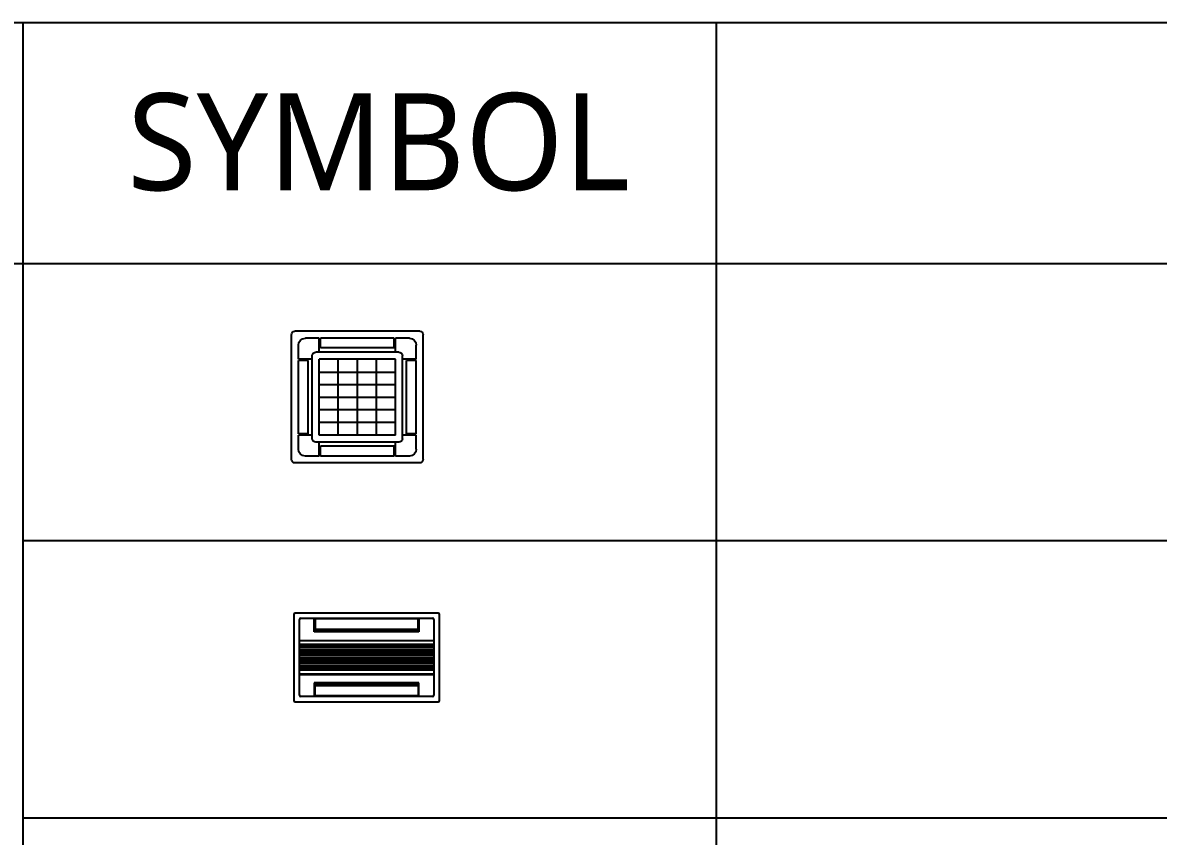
# Model space of a CAD drawing. Header units: millimetres. Extents: x 11242 to 497835, y 4200 to 105100.
# Drawn here: x 83242 to 91431, y 24031 to 29900 of the extents above; entities that cross this region are included whole.
import ezdxf
from ezdxf.enums import TextEntityAlignment as Align

# ---------------------------------------------------------------- set-up
doc = ezdxf.new("R2010")
doc.units = ezdxf.units.MM
doc.header["$LTSCALE"] = 200
for name, color, linetype in [('# LG-AIRCON', 240, 'Continuous'), ('# 냉난방설비', 4, 'Continuous'), ('CON', 2, 'Continuous'), ('ETC-9', 9, 'Continuous'), ('TEXT', 3, 'Continuous'), ('도어표현', 4, 'Continuous')]:
    doc.layers.add(name, color=color, linetype=linetype)
doc.styles.add('스타일1', font='malgun.ttf')

# ---------------------------------------------------------------- blocks, each defined once
blk = doc.blocks.new('A$C1A5F2745')
at = {"color": 0}
for p, q in [((0, 925), (0, 25)), ((925, 950), (25, 950)), ((950, 925), (950, 25)), ((50, 850), (50, 750)), ((200, 900), (100, 900)), ((200, 900), (200, 800)), ((740, 900), (210, 900)), ((210, 900), (210, 830)), ((740, 830), (210, 830)), ((740, 900), (740, 830)), ((750, 900), (750, 800)), ((850, 900), (750, 900)), ((900, 850), (900, 750)), ((150, 750), (50, 750)), ((50, 740), (50, 210)), ((120, 740), (50, 740)), ((120, 740), (120, 210)), ((150, 775), (150, 175)), ((775, 800), (175, 800)), ((750, 750), (200, 750)), ((200, 750), (200, 200)), ((337.5, 750), (337.5, 200)), ((475, 750), (475, 200)), ((612.5, 750), (612.5, 200)), ((750, 750), (750, 200)), ((800, 775), (800, 175)), ((900, 750), (800, 750)), ((830, 740), (830, 210)), ((900, 740), (830, 740)), ((900, 740), (900, 210)), ((200, 655), (750, 655)), ((200, 565), (750, 565)), ((200, 475), (750, 475)), ((200, 385), (750, 385)), ((200, 295), (750, 295)), ((120, 210), (50, 210)), ((150, 200), (50, 200)), ((50, 200), (50, 100)), ((750, 200), (200, 200)), ((900, 200), (800, 200)), ((900, 210), (830, 210)), ((900, 200), (900, 100)), ((775, 150), (175, 150)), ((200, 150), (200, 50)), ((740, 120), (210, 120)), ((210, 120), (210, 50)), ((740, 120), (740, 50)), ((750, 150), (750, 50)), ((200, 50), (100, 50)), ((740, 50), (210, 50)), ((850, 50), (750, 50)), ((925, 0), (25, 0))]:
    blk.add_line(p, q, dxfattribs=at)
for centre, radius, start, end in [((25, 925), 25, 90, 180), ((925, 925), 25, 0, 90), ((100, 850), 50, 90, 180), ((850, 850), 50, 0, 90), ((175, 775), 25, 90, 180), ((775, 775), 25, 0, 90), ((175, 175), 25, 180, 270), ((775, 175), 25, 270, 0), ((100, 100), 50, 180, 270), ((850, 100), 50, 270, 0), ((25, 25), 25, 180, 270), ((925, 25), 25, 270, 0)]:
    blk.add_arc(centre, radius, start, end, dxfattribs=at)
blk = doc.blocks.new('ID_C_2_S_T')
at = {"layer": '# LG-AIRCON'}
for points in [[(-474, 123), (-474, 120), (474, 120), (474, 123)], [(-474, -120), (-474, -123), (474, -123), (474, -120)]]:
    blk.add_hatch(color=0, dxfattribs=at).paths.add_polyline_path(points)
at = {"layer": '# LG-AIRCON', "color": 0}
for p, q in [((-525, 310), (-525, -310)), ((515, 320), (-515, 320)), ((-484, -272.5), (-484, 272.5)), ((-474, 282.5), (474, 282.5)), ((-377.4, 183.4), (-377.4, 282.5)), ((-374.4, 279.5), (-374.4, 193.4)), ((374.4, 279.5), (-374.4, 279.5)), ((-371.4, 277.5), (-371.4, 203.4)), ((371.4, 277.5), (-371.4, 277.5)), ((371.4, 203.4), (371.4, 277.5)), ((374.4, 193.4), (374.4, 279.5)), ((377.4, 282.5), (377.4, 183.4)), ((484, 272.5), (484, -272.5)), ((525, -310), (525, 310)), ((377.4, 183.4), (-377.4, 183.4)), ((-374.4, 193.4), (374.4, 193.4)), ((-371.4, 203.4), (371.4, 203.4)), ((-484, 123), (484, 123)), ((484, 120), (-484, 120)), ((484, 92.3), (-484, 92.3)), ((-484, 91.7), (484, 91.7)), ((484, 87.7), (-484, 87.7)), ((484, 72.7), (-484, 72.7)), ((484, 57.7), (-484, 57.7)), ((484, 42.7), (-484, 42.7)), ((484, 27.7), (-484, 27.7)), ((484, 12.7), (-484, 12.7)), ((484, -2.3), (-484, -2.3)), ((484, -17.3), (-484, -17.3)), ((484, -32.3), (-484, -32.3)), ((484, -47.3), (-484, -47.3)), ((484, -62.3), (-484, -62.3)), ((484, -77.3), (-484, -77.3)), ((484, -92.3), (-484, -92.3)), ((-484, -120), (484, -120)), ((-484, -123), (-484, -120)), ((484, -123), (-484, -123)), ((484, -123), (484, -120)), ((377.4, -183.4), (-377.4, -183.4)), ((-377.4, -183.4), (-377.4, -282.5)), ((-374.4, -279.5), (-374.4, -193.4)), ((-374.4, -193.4), (374.4, -193.4)), ((-371.4, -277.5), (-371.4, -203.4)), ((-371.4, -203.4), (371.4, -203.4)), ((371.4, -203.4), (371.4, -277.5)), ((374.4, -193.4), (374.4, -279.5)), ((377.4, -282.5), (377.4, -183.4)), ((-515, -320), (515, -320)), ((474, -282.5), (-474, -282.5)), ((374.4, -279.5), (-374.4, -279.5)), ((371.4, -277.5), (-371.4, -277.5))]:
    blk.add_line(p, q, dxfattribs=at)
for points in [[(484, 120), (-484, 120), (-484, 123), (484, 123)], [(-484, -123), (484, -123), (484, -120), (-484, -120)]]:
    blk.add_lwpolyline(points, close=True, dxfattribs=at)
for centre, start, end in [((-515, 310), 90, 180), ((-474, 272.5), 90, 180), ((474, 272.5), 0, 90), ((515, 310), 0, 90), ((-515, -310), 180, 270), ((-474, -272.5), 180, 270), ((474, -272.5), 270, 0), ((515, -310), 270, 0)]:
    blk.add_arc(centre, 10, start, end, dxfattribs=at)
blk = doc.blocks.new('천장 범례')
at = {"layer": 'CON'}
for p, q in [((72000, 2065.1), (54000, 2065.1)), ((72000, 2065.1), (72000, -9673.6)), ((90000, 2065.1), (72000, 2065.1)), ((72000, 326.4), (54000, 326.4)), ((90000, 326.4), (72000, 326.4))]:
    blk.add_line(p, q, dxfattribs=at)
at = {"layer": 'ETC-9'}
for p, q in [((77000, 2065.1), (77000, -9673.6)), ((90000, -1673.6), (72000, -1673.6)), ((90000, -3673.6), (72000, -3673.6))]:
    blk.add_line(p, q, dxfattribs=at)
at = {"layer": '# 냉난방설비', "color": 8, "xscale": -1, "rotation": 180}
blk.add_blockref('A$C1A5F2745', (73938.2, -161), dxfattribs=at)
at = {"layer": '# 냉난방설비', "color": 8}
blk.add_blockref('ID_C_2_S_T', (74480.3, -2513.7), dxfattribs=at)
at = {"layer": 'TEXT', "style": '스타일1'}
blk.add_text('SYMBOL', height=700, dxfattribs=at).set_placement((74566.6, 1206.5), align=Align.MIDDLE_CENTER)

msp = doc.modelspace()

# ---------------------------------------------------------------- block references
at = {"layer": '도어표현'}
msp.add_blockref('천장 범례', (11242, 27834.9), dxfattribs=at)

doc.saveas('drawing.dxf')
